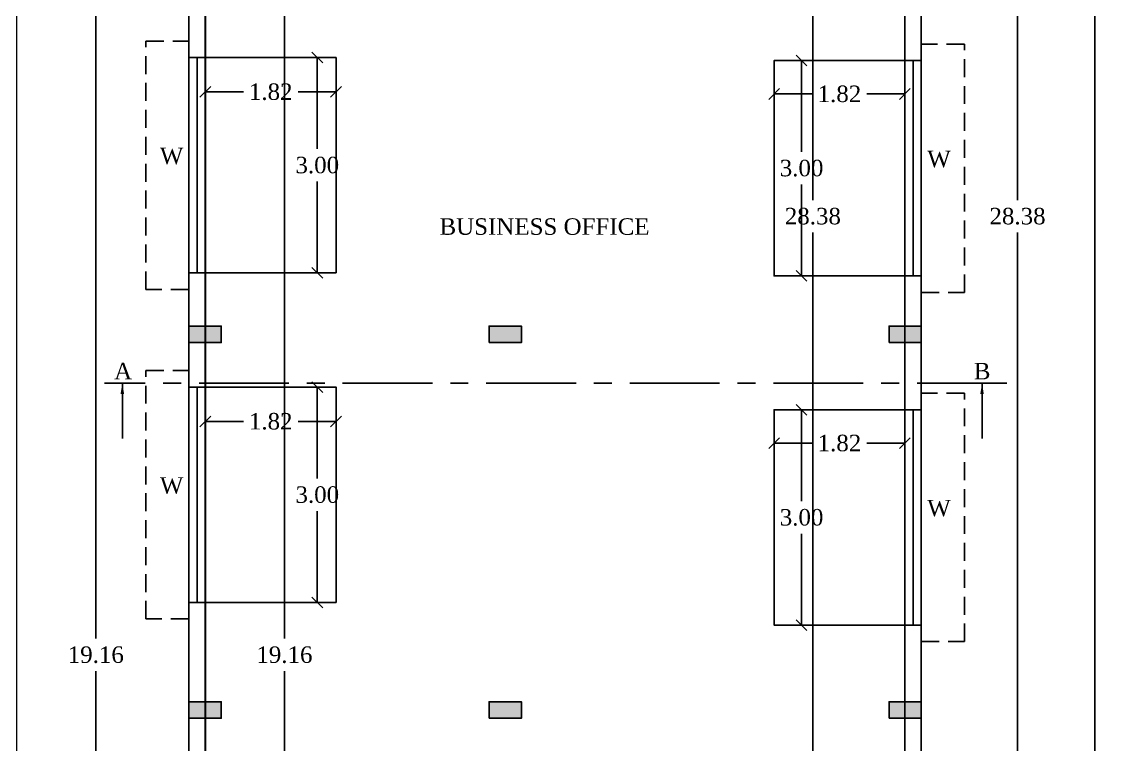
# Model space of a CAD drawing. Header units: metres. Extents: x 7889 to 8063, y -2348 to -2272.
# Drawn here: x 7922.11 to 7937.44, y -2330.03 to -2319.96 of the extents above; entities that cross this region are included whole.
import ezdxf

# ---------------------------------------------------------------- set-up
doc = ezdxf.new("R2010")
doc.units = ezdxf.units.M
doc.header["$MEASUREMENT"] = 0
doc.linetypes.add('CENTER', pattern=[2, 1.25, -0.25, 0.25, -0.25])
doc.linetypes.add('HIDDEN', pattern=[0.375, 0.25, -0.125])
for name, color, linetype in [('BLK_1_FLR_2_BLT_UP_AREA', 18, 'Continuous'), ('BLK_1_FLR_2_CARPET_AREA', 18, 'Continuous'), ('BLK_1_FLR_2_REGULAR_ROOM_1', 2, 'Continuous'), ('BLK_1_FLR_2_ROOF_AREA', 54, 'Continuous'), ('BLK_1_FLR_2_ROOM_1_LIGHT_VENTILATION_1', 2, 'Continuous')]:
    doc.layers.add(name, color=color, linetype=linetype)
doc.styles.add('Isa-', font='times.ttf')
doc.styles.add('STYLE2', font='times.ttf')
doc.dimstyles.new('ISO-25', dxfattribs={"dimscale": 0, "dimtxt": 0.23, "dimasz": 0.15, "dimexe": 1.25, "dimexo": 0.625, "dimgap": 0.11, "dimtad": 0, "dimtih": 1, "dimtoh": 1, "dimzin": 1, "dimdsep": 46, "dimtxsty": 'STYLE2', "dimblk": 'OBLIQUE', "dimcen": 0, "dimse1": 1, "dimse2": 1, "dimclrd": 1, "dimclrt": 3, "dimadec": 0, "dimazin": 2, "dimtfac": 1, "dimtix": 1, "dimtofl": 0, "dimtmove": 0, "dimatfit": 3, "dimfxl": 0, "dimtolj": 1, "dimarcsym": 0})

# ---------------------------------------------------------------- blocks, each defined once
blk = doc.blocks.new('_Oblique')
at = {"color": 0, "linetype": 'ByBlock', "lineweight": -2}
blk.add_line((-0.5, -0.5), (0.5, 0.5), dxfattribs=at)
blk = doc.blocks.new('*D215')
at = {"color": 1, "lineweight": -2}
for p, q in [((7925.763, -2319.196), (7925.763, -2328.549)), ((7925.763, -2338.356), (7925.763, -2329.004))]:
    blk.add_line(p, q, dxfattribs=at)
at = {"layer": 'Defpoints', "color": 0}
for p in [(7925.763, -2319.196), (7926.277, -2319.196), (7926.372, -2338.356)]:
    blk.add_point(p, dxfattribs=at)
at = {"color": 1, "lineweight": -2, "xscale": 0.15, "yscale": 0.15, "zscale": 0.15}
for p, rotation in [((7925.763, -2319.196), 90), ((7925.763, -2338.356), 270)]:
    blk.add_blockref('_Oblique', p, dxfattribs=dict(at, rotation=rotation))
at = {"color": 3, "insert": (7925.763, -2328.776), "char_height": 0.23, "attachment_point": 5, "style": 'STYLE2'}
blk.add_mtext('\\A1;19.16', dxfattribs=at)
blk = doc.blocks.new('*D217')
at = {"color": 1, "lineweight": -2}
for p, q in [((7933.122, -2308.476), (7933.122, -2322.439)), ((7933.122, -2336.856), (7933.122, -2322.894))]:
    blk.add_line(p, q, dxfattribs=at)
at = {"layer": 'Defpoints', "color": 0}
for p in [(7932.733, -2308.476), (7933.122, -2308.476), (7932.807, -2336.856)]:
    blk.add_point(p, dxfattribs=at)
at = {"color": 1, "lineweight": -2, "xscale": 0.15, "yscale": 0.15, "zscale": 0.15}
for p, rotation in [((7933.122, -2308.476), 90), ((7933.122, -2336.856), 270)]:
    blk.add_blockref('_Oblique', p, dxfattribs=dict(at, rotation=rotation))
at = {"color": 3, "insert": (7933.122, -2322.666), "char_height": 0.23, "attachment_point": 5, "style": 'STYLE2'}
blk.add_mtext('\\A1;28.38', dxfattribs=at)
blk = doc.blocks.new('*D222')
at = {"layer": 'BLK_1_FLR_2_ROOM_1_LIGHT_VENTILATION_1', "color": 232, "lineweight": -2}
for p, q in [((7924.662, -2320.932), (7925.192, -2320.932)), ((7926.482, -2320.932), (7925.953, -2320.932))]:
    blk.add_line(p, q, dxfattribs=at)
at = {"layer": 'Defpoints', "color": 0}
for p in [(7924.662, -2320.454), (7926.482, -2320.454), (7924.662, -2320.932)]:
    blk.add_point(p, dxfattribs=at)
at = {"layer": 'BLK_1_FLR_2_ROOM_1_LIGHT_VENTILATION_1', "color": 232, "lineweight": -2, "xscale": 0.15, "yscale": 0.15, "zscale": 0.15, "rotation": 180}
blk.add_blockref('_Oblique', (7924.662, -2320.932), dxfattribs=at)
at = {"layer": 'BLK_1_FLR_2_ROOM_1_LIGHT_VENTILATION_1', "color": 232, "lineweight": -2, "xscale": 0.15, "yscale": 0.15, "zscale": 0.15}
blk.add_blockref('_Oblique', (7926.482, -2320.932), dxfattribs=at)
at = {"layer": 'BLK_1_FLR_2_ROOM_1_LIGHT_VENTILATION_1', "color": 232, "insert": (7925.572, -2320.932), "char_height": 0.23, "attachment_point": 5, "style": 'STYLE2'}
blk.add_mtext('\\A1;1.82', dxfattribs=at)
blk = doc.blocks.new('*D223')
at = {"layer": 'BLK_1_FLR_2_ROOM_1_LIGHT_VENTILATION_1', "color": 232, "lineweight": -2}
for p, q in [((7926.221, -2320.454), (7926.221, -2321.726)), ((7926.221, -2323.454), (7926.221, -2322.181))]:
    blk.add_line(p, q, dxfattribs=at)
at = {"layer": 'Defpoints', "color": 0}
for p in [(7926.482, -2320.454), (7926.221, -2323.454), (7926.482, -2323.454)]:
    blk.add_point(p, dxfattribs=at)
at = {"layer": 'BLK_1_FLR_2_ROOM_1_LIGHT_VENTILATION_1', "color": 232, "lineweight": -2, "xscale": 0.15, "yscale": 0.15, "zscale": 0.15}
for p, rotation in [((7926.221, -2320.454), 90), ((7926.221, -2323.454), 270)]:
    blk.add_blockref('_Oblique', p, dxfattribs=dict(at, rotation=rotation))
at = {"layer": 'BLK_1_FLR_2_ROOM_1_LIGHT_VENTILATION_1', "color": 232, "insert": (7926.221, -2321.954), "char_height": 0.23, "attachment_point": 5, "style": 'STYLE2'}
blk.add_mtext('\\A1;3.00', dxfattribs=at)
blk = doc.blocks.new('*D82')
at = {"layer": 'BLK_1_FLR_2_ROOM_1_LIGHT_VENTILATION_1', "color": 232, "lineweight": -2}
for p, q in [((7924.662, -2325.524), (7925.192, -2325.524)), ((7926.482, -2325.524), (7925.953, -2325.524))]:
    blk.add_line(p, q, dxfattribs=at)
at = {"layer": 'Defpoints', "color": 0}
for p in [(7924.662, -2325.046), (7926.482, -2325.046), (7924.662, -2325.524)]:
    blk.add_point(p, dxfattribs=at)
at = {"layer": 'BLK_1_FLR_2_ROOM_1_LIGHT_VENTILATION_1', "color": 232, "lineweight": -2, "xscale": 0.15, "yscale": 0.15, "zscale": 0.15, "rotation": 180}
blk.add_blockref('_Oblique', (7924.662, -2325.524), dxfattribs=at)
at = {"layer": 'BLK_1_FLR_2_ROOM_1_LIGHT_VENTILATION_1', "color": 232, "lineweight": -2, "xscale": 0.15, "yscale": 0.15, "zscale": 0.15}
blk.add_blockref('_Oblique', (7926.482, -2325.524), dxfattribs=at)
at = {"layer": 'BLK_1_FLR_2_ROOM_1_LIGHT_VENTILATION_1', "color": 232, "insert": (7925.572, -2325.524), "char_height": 0.23, "attachment_point": 5, "style": 'STYLE2'}
blk.add_mtext('\\A1;1.82', dxfattribs=at)
blk = doc.blocks.new('*D83')
at = {"layer": 'BLK_1_FLR_2_ROOM_1_LIGHT_VENTILATION_1', "color": 232, "lineweight": -2}
for p, q in [((7926.221, -2325.046), (7926.221, -2326.319)), ((7926.221, -2328.046), (7926.221, -2326.773))]:
    blk.add_line(p, q, dxfattribs=at)
at = {"layer": 'Defpoints', "color": 0}
for p in [(7926.482, -2325.046), (7926.221, -2328.046), (7926.482, -2328.046)]:
    blk.add_point(p, dxfattribs=at)
at = {"layer": 'BLK_1_FLR_2_ROOM_1_LIGHT_VENTILATION_1', "color": 232, "lineweight": -2, "xscale": 0.15, "yscale": 0.15, "zscale": 0.15}
for p, rotation in [((7926.221, -2325.046), 90), ((7926.221, -2328.046), 270)]:
    blk.add_blockref('_Oblique', p, dxfattribs=dict(at, rotation=rotation))
at = {"layer": 'BLK_1_FLR_2_ROOM_1_LIGHT_VENTILATION_1', "color": 232, "insert": (7926.221, -2326.546), "char_height": 0.23, "attachment_point": 5, "style": 'STYLE2'}
blk.add_mtext('\\A1;3.00', dxfattribs=at)
blk = doc.blocks.new('*D90')
at = {"layer": 'BLK_1_FLR_2_ROOM_1_LIGHT_VENTILATION_1', "color": 232, "lineweight": -2}
for p, q in [((7932.965, -2325.362), (7932.965, -2326.634)), ((7932.965, -2328.362), (7932.965, -2327.089))]:
    blk.add_line(p, q, dxfattribs=at)
at = {"layer": 'Defpoints', "color": 0}
for p in [(7932.582, -2325.362), (7932.965, -2325.362), (7932.582, -2328.362)]:
    blk.add_point(p, dxfattribs=at)
at = {"layer": 'BLK_1_FLR_2_ROOM_1_LIGHT_VENTILATION_1', "color": 232, "lineweight": -2, "xscale": 0.15, "yscale": 0.15, "zscale": 0.15}
for p, rotation in [((7932.965, -2325.362), 90), ((7932.965, -2328.362), 270)]:
    blk.add_blockref('_Oblique', p, dxfattribs=dict(at, rotation=rotation))
at = {"layer": 'BLK_1_FLR_2_ROOM_1_LIGHT_VENTILATION_1', "color": 232, "insert": (7932.965, -2326.862), "char_height": 0.23, "attachment_point": 5, "style": 'STYLE2'}
blk.add_mtext('\\A1;3.00', dxfattribs=at)
blk = doc.blocks.new('*D91')
at = {"layer": 'BLK_1_FLR_2_ROOM_1_LIGHT_VENTILATION_1', "color": 232, "lineweight": -2}
for p, q in [((7932.582, -2325.827), (7933.112, -2325.827)), ((7934.402, -2325.827), (7933.873, -2325.827))]:
    blk.add_line(p, q, dxfattribs=at)
at = {"layer": 'Defpoints', "color": 0}
for p in [(7932.582, -2325.362), (7934.402, -2325.362), (7932.582, -2325.827)]:
    blk.add_point(p, dxfattribs=at)
at = {"layer": 'BLK_1_FLR_2_ROOM_1_LIGHT_VENTILATION_1', "color": 232, "lineweight": -2, "xscale": 0.15, "yscale": 0.15, "zscale": 0.15, "rotation": 180}
blk.add_blockref('_Oblique', (7932.582, -2325.827), dxfattribs=at)
at = {"layer": 'BLK_1_FLR_2_ROOM_1_LIGHT_VENTILATION_1', "color": 232, "lineweight": -2, "xscale": 0.15, "yscale": 0.15, "zscale": 0.15}
blk.add_blockref('_Oblique', (7934.402, -2325.827), dxfattribs=at)
at = {"layer": 'BLK_1_FLR_2_ROOM_1_LIGHT_VENTILATION_1', "color": 232, "insert": (7933.492, -2325.827), "char_height": 0.23, "attachment_point": 5, "style": 'STYLE2'}
blk.add_mtext('\\A1;1.82', dxfattribs=at)
blk = doc.blocks.new('*D92')
at = {"layer": 'BLK_1_FLR_2_ROOM_1_LIGHT_VENTILATION_1', "color": 232, "lineweight": -2}
for p, q in [((7932.965, -2320.496), (7932.965, -2321.769)), ((7932.965, -2323.496), (7932.965, -2322.223))]:
    blk.add_line(p, q, dxfattribs=at)
at = {"layer": 'Defpoints', "color": 0}
for p in [(7932.582, -2320.496), (7932.965, -2320.496), (7932.582, -2323.496)]:
    blk.add_point(p, dxfattribs=at)
at = {"layer": 'BLK_1_FLR_2_ROOM_1_LIGHT_VENTILATION_1', "color": 232, "lineweight": -2, "xscale": 0.15, "yscale": 0.15, "zscale": 0.15}
for p, rotation in [((7932.965, -2320.496), 90), ((7932.965, -2323.496), 270)]:
    blk.add_blockref('_Oblique', p, dxfattribs=dict(at, rotation=rotation))
at = {"layer": 'BLK_1_FLR_2_ROOM_1_LIGHT_VENTILATION_1', "color": 232, "insert": (7932.965, -2321.996), "char_height": 0.23, "attachment_point": 5, "style": 'STYLE2'}
blk.add_mtext('\\A1;3.00', dxfattribs=at)
blk = doc.blocks.new('*D93')
at = {"layer": 'BLK_1_FLR_2_ROOM_1_LIGHT_VENTILATION_1', "color": 232, "lineweight": -2}
for p, q in [((7932.582, -2320.962), (7933.112, -2320.962)), ((7934.402, -2320.962), (7933.873, -2320.962))]:
    blk.add_line(p, q, dxfattribs=at)
at = {"layer": 'Defpoints', "color": 0}
for p in [(7932.582, -2320.496), (7934.402, -2320.496), (7932.582, -2320.962)]:
    blk.add_point(p, dxfattribs=at)
at = {"layer": 'BLK_1_FLR_2_ROOM_1_LIGHT_VENTILATION_1', "color": 232, "lineweight": -2, "xscale": 0.15, "yscale": 0.15, "zscale": 0.15, "rotation": 180}
blk.add_blockref('_Oblique', (7932.582, -2320.962), dxfattribs=at)
at = {"layer": 'BLK_1_FLR_2_ROOM_1_LIGHT_VENTILATION_1', "color": 232, "lineweight": -2, "xscale": 0.15, "yscale": 0.15, "zscale": 0.15}
blk.add_blockref('_Oblique', (7934.402, -2320.962), dxfattribs=at)
at = {"layer": 'BLK_1_FLR_2_ROOM_1_LIGHT_VENTILATION_1', "color": 232, "insert": (7933.492, -2320.962), "char_height": 0.23, "attachment_point": 5, "style": 'STYLE2'}
blk.add_mtext('\\A1;1.82', dxfattribs=at)
blk = doc.blocks.new('*D115')
at = {"color": 1, "lineweight": -2}
for p, q in [((7923.136, -2319.196), (7923.136, -2328.549)), ((7923.136, -2338.356), (7923.136, -2329.004))]:
    blk.add_line(p, q, dxfattribs=at)
at = {"layer": 'Defpoints', "color": 0}
for p in [(7925.4, -2319.196), (7923.136, -2338.356), (7926.84, -2338.356)]:
    blk.add_point(p, dxfattribs=at)
at = {"color": 1, "lineweight": -2, "xscale": 0.15, "yscale": 0.15, "zscale": 0.15}
for p, rotation in [((7923.136, -2319.196), 90), ((7923.136, -2338.356), 270)]:
    blk.add_blockref('_Oblique', p, dxfattribs=dict(at, rotation=rotation))
at = {"color": 3, "insert": (7923.136, -2328.776), "char_height": 0.23, "attachment_point": 5, "style": 'STYLE2'}
blk.add_mtext('\\A1;19.16', dxfattribs=at)
blk = doc.blocks.new('*D117')
at = {"color": 1, "lineweight": -2}
for p, q in [((7922.03, -2300.656), (7922.03, -2319.394)), ((7922.03, -2338.586), (7922.03, -2319.849))]:
    blk.add_line(p, q, dxfattribs=at)
at = {"layer": 'Defpoints', "color": 0}
for p in [(7922.03, -2300.656), (7927.307, -2300.656), (7927.815, -2338.586)]:
    blk.add_point(p, dxfattribs=at)
at = {"color": 1, "lineweight": -2, "xscale": 0.15, "yscale": 0.15, "zscale": 0.15}
for p, rotation in [((7922.03, -2300.656), 90), ((7922.03, -2338.586), 270)]:
    blk.add_blockref('_Oblique', p, dxfattribs=dict(at, rotation=rotation))
at = {"color": 3, "insert": (7922.03, -2319.621), "char_height": 0.23, "attachment_point": 5, "style": 'STYLE2'}
blk.add_mtext('\\A1;37.93', dxfattribs=at)
blk = doc.blocks.new('*D125')
at = {"color": 1, "lineweight": -2}
for p, q in [((7935.972, -2308.476), (7935.972, -2322.439)), ((7935.972, -2336.856), (7935.972, -2322.894))]:
    blk.add_line(p, q, dxfattribs=at)
at = {"layer": 'Defpoints', "color": 0}
for p in [(7933.807, -2308.476), (7933.96, -2336.856), (7935.972, -2336.856)]:
    blk.add_point(p, dxfattribs=at)
at = {"color": 1, "lineweight": -2, "xscale": 0.15, "yscale": 0.15, "zscale": 0.15}
for p, rotation in [((7935.972, -2308.476), 90), ((7935.972, -2336.856), 270)]:
    blk.add_blockref('_Oblique', p, dxfattribs=dict(at, rotation=rotation))
at = {"color": 3, "insert": (7935.972, -2322.666), "char_height": 0.23, "attachment_point": 5, "style": 'STYLE2'}
blk.add_mtext('\\A1;28.38', dxfattribs=at)
blk = doc.blocks.new('*D128')
at = {"color": 1, "lineweight": -2}
for p, q in [((7937.049, -2300.656), (7937.049, -2319.394)), ((7937.049, -2338.586), (7937.049, -2319.849))]:
    blk.add_line(p, q, dxfattribs=at)
at = {"layer": 'Defpoints', "color": 0}
for p in [(7930.032, -2300.656), (7937.049, -2300.656), (7930.032, -2338.586)]:
    blk.add_point(p, dxfattribs=at)
at = {"color": 1, "lineweight": -2, "xscale": 0.15, "yscale": 0.15, "zscale": 0.15}
for p, rotation in [((7937.049, -2300.656), 90), ((7937.049, -2338.586), 270)]:
    blk.add_blockref('_Oblique', p, dxfattribs=dict(at, rotation=rotation))
at = {"color": 3, "insert": (7937.049, -2319.621), "char_height": 0.23, "attachment_point": 5, "style": 'STYLE2'}
blk.add_mtext('\\A1;37.93', dxfattribs=at)

msp = doc.modelspace()

# ---------------------------------------------------------------- hatches: boundary and pattern name
for points in [[(7924.88243, -2324.4265), (7924.88243, -2324.1965), (7924.43243, -2324.1965), (7924.43243, -2324.4265)], [(7929.06243, -2324.4265), (7929.06243, -2324.1965), (7928.61243, -2324.1965), (7928.61243, -2324.4265)], [(7934.63243, -2324.4265), (7934.63243, -2324.1965), (7934.18243, -2324.1965), (7934.18243, -2324.4265)], [(7924.88243, -2329.65868), (7924.88243, -2329.42868), (7924.43243, -2329.42868), (7924.43243, -2329.65868)], [(7929.06243, -2329.65868), (7929.06243, -2329.42868), (7928.61243, -2329.42868), (7928.61243, -2329.65868)], [(7934.63243, -2329.65868), (7934.63243, -2329.42868), (7934.18243, -2329.42868), (7934.18243, -2329.65868)]]:
    msp.add_hatch(color=5).paths.add_polyline_path(points)

# ---------------------------------------------------------------- linework, layer by layer
for p, q in [((7924.66243, -2300.8865), (7924.66243, -2338.3565)), ((7934.40243, -2336.8565), (7934.40243, -2307.2465))]:
    msp.add_line(p, q)
at = {"color": 2}
for p, q in [((7924.54743, -2320.45363), (7924.54743, -2323.45363)), ((7934.51743, -2320.49606), (7934.51743, -2323.49606)), ((7924.54743, -2325.04591), (7924.54743, -2328.04591)), ((7934.51743, -2325.36175), (7934.51743, -2328.36175))]:
    msp.add_line(p, q, dxfattribs=at)
at = {"color": 90, "linetype": 'CENTER'}
msp.add_line((7935.82371, -2324.99208), (7923.25851, -2324.99208), dxfattribs=at)
at = {"color": 90}
msp.add_lwpolyline([(7934.63243, -2300.6565), (7924.43243, -2300.6565), (7924.43243, -2338.5865), (7930.03243, -2338.5865), (7930.03243, -2337.0865), (7934.63243, -2337.0865)], close=True, dxfattribs=at)
msp.add_lwpolyline([(7934.63243, -2300.6565), (7924.43243, -2300.6565), (7924.43243, -2338.5865), (7930.03243, -2338.5865), (7930.03243, -2337.0865), (7934.63243, -2337.0865)], close=True)
at = {"color": 2, "linetype": 'HIDDEN'}
for points in [[(7924.43243, -2323.68363), (7924.43243, -2323.68363), (7923.83243, -2323.68363), (7923.83243, -2320.22363), (7923.83243, -2320.22363), (7924.43243, -2320.22363)], [(7934.63243, -2323.72606), (7934.63243, -2323.72606), (7935.23243, -2323.72606), (7935.23243, -2320.26606), (7935.23243, -2320.26606), (7934.63243, -2320.26606)], [(7924.43243, -2328.27591), (7924.43243, -2328.27591), (7923.83243, -2328.27591), (7923.83243, -2324.81591), (7923.83243, -2324.81591), (7924.43243, -2324.81591)], [(7934.63243, -2328.59175), (7934.63243, -2328.59175), (7935.23243, -2328.59175), (7935.23243, -2325.13175), (7935.23243, -2325.13175), (7934.63243, -2325.13175)]]:
    msp.add_lwpolyline(points, dxfattribs=at)
at = {"color": 2}
for points in [[(7924.43243, -2323.45363), (7924.66243, -2323.45363), (7924.66243, -2320.45363), (7924.43243, -2320.45363)], [(7934.63243, -2323.49606), (7934.40243, -2323.49606), (7934.40243, -2320.49606), (7934.63243, -2320.49606)], [(7924.43243, -2328.04591), (7924.66243, -2328.04591), (7924.66243, -2325.04591), (7924.43243, -2325.04591)], [(7934.63243, -2328.36175), (7934.40243, -2328.36175), (7934.40243, -2325.36175), (7934.63243, -2325.36175)]]:
    msp.add_lwpolyline(points, close=True, dxfattribs=at)
at = {"color": 5}
for points in [[(7924.43243, -2324.4265), (7924.43243, -2324.1965), (7924.88243, -2324.1965), (7924.88243, -2324.4265)], [(7928.61243, -2324.4265), (7928.61243, -2324.1965), (7929.06243, -2324.1965), (7929.06243, -2324.4265)], [(7934.18243, -2324.4265), (7934.18243, -2324.1965), (7934.63243, -2324.1965), (7934.63243, -2324.4265)], [(7924.43243, -2329.65868), (7924.43243, -2329.42868), (7924.88243, -2329.42868), (7924.88243, -2329.65868)], [(7928.61243, -2329.65868), (7928.61243, -2329.42868), (7929.06243, -2329.42868), (7929.06243, -2329.65868)], [(7934.18243, -2329.65868), (7934.18243, -2329.42868), (7934.63243, -2329.42868), (7934.63243, -2329.65868)]]:
    msp.add_lwpolyline(points, close=True, dxfattribs=at)
at = {"layer": 'BLK_1_FLR_2_BLT_UP_AREA', "color": 18}
msp.add_lwpolyline([(7924.43243, -2300.6565), (7934.63243, -2300.6565), (7934.63243, -2337.0865), (7930.03243, -2337.0865), (7930.03243, -2338.5865), (7924.43243, -2338.5865)], close=True, dxfattribs=at)
at = {"layer": 'BLK_1_FLR_2_CARPET_AREA', "color": 32}
msp.add_lwpolyline([(7934.40243, -2308.4765), (7934.40243, -2336.8565), (7929.80243, -2336.8565), (7929.80243, -2338.3565), (7924.66243, -2338.3565), (7924.65743, -2319.1965)], dxfattribs=at)
at = {"layer": 'BLK_1_FLR_2_REGULAR_ROOM_1', "color": 2}
msp.add_lwpolyline([(7924.65743, -2319.1965), (7934.40243, -2319.1965), (7934.40243, -2336.8565), (7929.80243, -2336.8565), (7929.80243, -2338.3565), (7924.65743, -2338.3565)], close=True, dxfattribs=at)
at = {"layer": 'BLK_1_FLR_2_ROOF_AREA', "color": 54}
msp.add_lwpolyline([(7924.43243, -2300.6565), (7934.63243, -2300.6565), (7934.63243, -2337.0865), (7930.03243, -2337.0865), (7930.03243, -2338.5865), (7924.43243, -2338.5865)], close=True, dxfattribs=at)
at = {"layer": 'BLK_1_FLR_2_ROOM_1_LIGHT_VENTILATION_1', "color": 2}
for points in [[(7924.66243, -2320.45363), (7924.66243, -2323.45363), (7926.48243, -2323.45363), (7926.48243, -2320.45363)], [(7934.40243, -2320.49606), (7934.40243, -2323.49606), (7932.58243, -2323.49606), (7932.58243, -2320.49606)], [(7924.66243, -2325.04591), (7924.66243, -2328.04591), (7926.48243, -2328.04591), (7926.48243, -2325.04591)], [(7934.40243, -2325.36175), (7934.40243, -2328.36175), (7932.58243, -2328.36175), (7932.58243, -2325.36175)]]:
    msp.add_lwpolyline(points, close=True, dxfattribs=at)

# ---------------------------------------------------------------- texts
at = {"color": 2, "style": 'Isa-'}
for s, p in [('W', (7924.02816, -2321.93911)), ('W', (7934.71433, -2321.98154)), ('A', (7923.39137, -2324.93791)), ('B', (7935.36356, -2324.93791)), ('W', (7924.02816, -2326.5314)), ('W', (7934.71433, -2326.84723))]:
    msp.add_text(s, height=0.23, dxfattribs=at).set_placement(p)
at = {"color": 6, "style": 'Isa-'}
msp.add_text('BUSINESS OFFICE', height=0.23, dxfattribs=at).set_placement((7927.92285, -2322.92386))

# ---------------------------------------------------------------- dimensions: what is measured, and where the dimension line sits
at = {"color": 90}
for base, p1, p2, override, picture, middle in [((7922.02958, -2300.6565), (7927.81486, -2338.5865), (7927.3074, -2300.6565), {"dimscale": 1, "dimfxl": 75, "dimarcsym": 2}, '*D117', (7922.02958, -2319.6215)), ((7937.04893, -2300.6565), (7930.03243, -2338.5865), (7930.03243, -2300.6565), {"dimscale": 1, "dimfxl": 75, "dimarcsym": 2}, '*D128', (7937.04893, -2319.6215)), ((7933.1222, -2308.4765), (7932.80693, -2336.8565), (7932.73284, -2308.4765), {"dimscale": 1, "dimfxl": 75, "dimarcsym": 2}, '*D217', (7933.1222, -2322.6665)), ((7935.97151, -2336.8565), (7933.80703, -2308.4765), (7933.96024, -2336.8565), {"dimscale": 1, "dimtmove": 1, "dimfxl": 75, "dimarcsym": 2}, '*D125', (7935.97151, -2322.6665)), ((7923.13646, -2338.3565), (7925.40015, -2319.1965), (7926.8401, -2338.3565), {"dimscale": 1, "dimtmove": 1, "dimfxl": 75, "dimarcsym": 2}, '*D115', (7923.13646, -2328.7765)), ((7925.76255, -2319.1965), (7926.37176, -2338.3565), (7926.27743, -2319.1965), {"dimscale": 1, "dimfxl": 75, "dimarcsym": 2}, '*D215', (7925.76255, -2328.7765))]:
    dim = msp.add_linear_dim(base=base, p1=p1, p2=p2, angle=90, dimstyle='ISO-25', override=override, dxfattribs=at)
    dim.commit()
    dim.dimension.update_dxf_attribs({"geometry": picture, "text_midpoint": middle})
at = {"layer": 'BLK_1_FLR_2_ROOM_1_LIGHT_VENTILATION_1', "color": 232}
for base, p1, p2, picture, middle in [((7924.66243, -2320.93208), (7926.48243, -2320.45363), (7924.66243, -2320.45363), '*D222', (7925.57243, -2320.93208)), ((7932.58243, -2320.96175), (7934.40243, -2320.49606), (7932.58243, -2320.49606), '*D93', (7933.49243, -2320.96175)), ((7924.66243, -2325.52437), (7926.48243, -2325.04591), (7924.66243, -2325.04591), '*D82', (7925.57243, -2325.52437)), ((7932.58243, -2325.82744), (7934.40243, -2325.36175), (7932.58243, -2325.36175), '*D91', (7933.49243, -2325.82744))]:
    dim = msp.add_linear_dim(base=base, p1=p1, p2=p2, dimstyle='ISO-25', override={"dimscale": 1, "dimclrd": 232, "dimclrt": 232, "dimfxl": 75, "dimarcsym": 2}, dxfattribs=at)
    dim.commit()
    dim.dimension.update_dxf_attribs({"geometry": picture, "text_midpoint": middle})
for base, p1, p2, picture, middle in [((7926.22079, -2323.45363), (7926.48243, -2320.45363), (7926.48243, -2323.45363), '*D223', (7926.22079, -2321.95363)), ((7932.96536, -2320.49606), (7932.58243, -2323.49606), (7932.58243, -2320.49606), '*D92', (7932.96536, -2321.99606)), ((7926.22079, -2328.04591), (7926.48243, -2325.04591), (7926.48243, -2328.04591), '*D83', (7926.22079, -2326.54591)), ((7932.96536, -2325.36175), (7932.58243, -2328.36175), (7932.58243, -2325.36175), '*D90', (7932.96536, -2326.86175))]:
    dim = msp.add_linear_dim(base=base, p1=p1, p2=p2, angle=90, dimstyle='ISO-25', override={"dimscale": 1, "dimclrd": 232, "dimclrt": 232, "dimfxl": 75, "dimarcsym": 2}, dxfattribs=at)
    dim.commit()
    dim.dimension.update_dxf_attribs({"geometry": picture, "text_midpoint": middle})

# ---------------------------------------------------------------- leaders
at = {"color": 90}
for points in [[(7923.50578, -2324.99208), (7923.50578, -2325.76233)], [(7935.47797, -2324.99208), (7935.47797, -2325.76233)]]:
    msp.add_leader(points, dimstyle='ISO-25', override={"dimscale": 1, "dimfxl": 75, "dimarcsym": 2}, dxfattribs=at)

doc.saveas('drawing.dxf')
